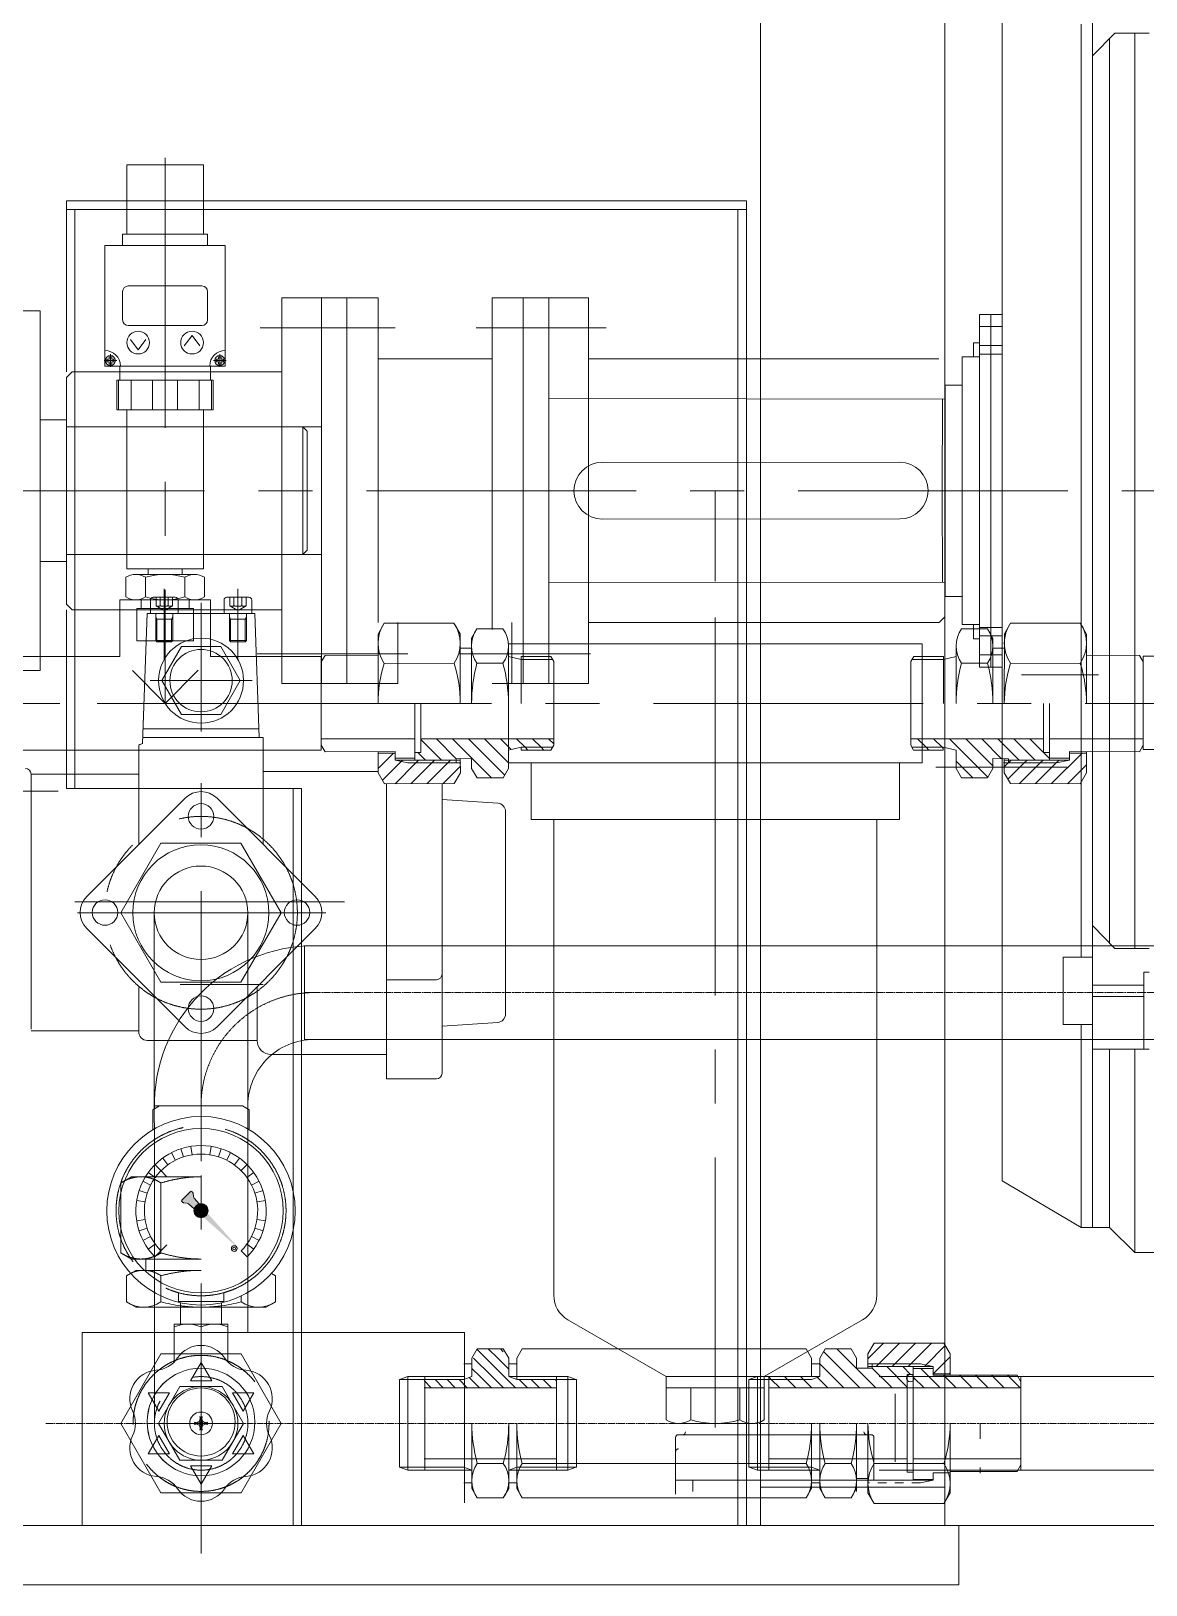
# Model space of a CAD drawing. Header units: millimetres. Extents: x 1925 to 561113, y 7411 to 433459.
# Drawn here: x 477927 to 487922, y 176356 to 190280 of the extents above; entities that cross this region are included whole.
import ezdxf

# ---------------------------------------------------------------- set-up
doc = ezdxf.new("R2010")
doc.units = ezdxf.units.MM
doc.header["$LTSCALE"] = 25.4
for name, pattern in [('ACAD_ISO02W100', [15, 12, -3]), ('CENTER', [50.8, 31.75, -6.35, 6.35, -6.35]), ('CHAIN', [0.7087, 0.4724, -0.0591, 0.1181, -0.0591]), ('EB_DASH', [6, 3, -3]), ('EB_DASHDOTDOT', [45, 30, -3, 3, -3, 3, -3])]:
    doc.linetypes.add(name, pattern=pattern)
for name, color, linetype, lineweight in [('CAXA0', 7, 'Continuous', 5), ('CAXA1', 5, 'CENTER', 5), ('CAXA2', 6, 'EB_DASH', 5), ('CAXA3', 7, 'Continuous', 5), ('虚线', 6, 'ACAD_ISO02W100', 5)]:
    doc.layers.add(name, color=color, linetype=linetype, lineweight=lineweight)

msp = doc.modelspace()

# ---------------------------------------------------------------- hatches: boundary and pattern name
at = {"lineweight": 5}
h = msp.add_hatch(color=7, dxfattribs=at)
h.paths.add_polyline_path([(479809.98, 179349.88), (479766.43, 179388.77), (479765.39, 179389.75), (479764.29, 179390.68), (479473.96, 179649.97), (479485.55, 179655.96), (479495.67, 179664.18), (479503.9, 179674.31), (479509.88, 179685.89)], flags=0)
h.paths.add_polyline_path([(479389.42, 179725.48), (479393.21, 179735.89), (479398.74, 179745.5), (479405.87, 179753.99), (479414.36, 179761.11), (479423.96, 179766.65), (479434.38, 179770.43), (479389.72, 179820.44), (479385.53, 179826.86), (479383.45, 179834.24), (479379.46, 179866.4), (479379.03, 179868.45), (479378.27, 179870.41), (479377.2, 179872.21), (479375.84, 179873.82), (479369.95, 179879.71), (479368.02, 179881.29), (479365.83, 179882.46), (479363.44, 179883.19), (479360.97, 179883.43), (479358.49, 179883.19), (479356.11, 179882.46), (479353.91, 179881.29), (479351.99, 179879.71), (479280.14, 179807.87), (479278.57, 179805.94), (479277.39, 179803.75), (479276.67, 179801.37), (479276.42, 179798.89), (479276.67, 179796.41), (479277.39, 179794.03), (479278.57, 179791.83), (479280.14, 179789.91), (479286.04, 179784.01), (479287.64, 179782.66), (479289.44, 179781.58), (479291.4, 179780.82), (479293.46, 179780.39), (479325.62, 179776.4), (479332.99, 179774.32), (479339.41, 179770.14)], flags=0)
msp.add_hatch(color=7, dxfattribs=at).paths.add_polyline_path([(479509.88, 179685.89), (479503.9, 179674.31), (479495.67, 179664.18), (479485.55, 179655.96), (479473.96, 179649.97), (479464.4, 179647.07), (479454.5, 179645.7), (479444.51, 179645.9), (479434.67, 179647.66), (479425.23, 179650.95), (479416.43, 179655.67), (479408.47, 179661.72), (479401.56, 179668.95), (479395.88, 179677.17), (479391.55, 179686.17), (479388.69, 179695.75), (479387.36, 179705.66), (479387.61, 179715.65), (479389.42, 179725.48), (479393.21, 179735.89), (479398.74, 179745.5), (479405.87, 179753.99), (479414.36, 179761.11), (479423.96, 179766.65), (479434.38, 179770.43), (479444.21, 179772.25), (479454.2, 179772.49), (479464.11, 179771.17), (479473.68, 179768.31), (479482.69, 179763.98), (479490.91, 179758.29), (479498.13, 179751.38), (479504.18, 179743.43), (479508.91, 179734.62), (479512.19, 179725.19), (479513.96, 179715.35), (479514.16, 179705.36), (479512.79, 179695.46)], flags=0)

# ---------------------------------------------------------------- linework, layer by layer
at = {"color": 7, "lineweight": 5}
for p, q in [((487444.47, 192762.26), (487443.53, 189493.25)), ((484467.32, 192129.57), (484467.32, 176889.73)), ((486632.22, 187742.28), (486632.89, 191074.78)), ((487342.74, 190341.61), (487342.74, 189493.25)), ((487644.67, 190262.3), (487443.69, 190056.86)), ((487596.87, 190213.44), (487596.87, 189493.25)), ((487949.83, 190262.3), (487644.67, 190262.3)), ((487821.95, 190262.3), (487821.74, 189493.25)), ((487342.74, 189493.25), (487342.74, 182828.25)), ((487443.53, 189493.25), (487443.53, 182828.25)), ((487596.87, 189493.25), (487596.87, 182828.25)), ((487821.74, 189493.25), (487821.74, 182828.25)), ((478785.8, 189081.63), (479471.6, 189081.63)), ((478785.8, 189081.63), (478785.8, 188459.33)), ((479471.6, 189081.63), (479471.6, 188459.33)), ((478747.7, 188459.33), (479509.7, 188459.33)), ((478747.7, 188459.33), (478747.7, 188357.73)), ((479509.7, 188459.33), (479509.7, 188357.73)), ((478588.95, 188357.73), (479668.45, 188357.73)), ((478588.95, 188357.73), (478588.95, 187278.23)), ((479668.45, 188357.73), (479668.45, 187278.23)), ((478798.5, 187995.78), (479458.9, 187995.78)), ((478747.7, 187944.98), (478747.7, 187690.98)), ((479509.7, 187944.98), (479509.7, 187690.98)), ((481038.49, 187887.95), (480174.89, 187887.95)), ((480174.89, 184706.6), (480174.89, 187887.95)), ((480530.49, 184433.55), (480530.49, 187887.95)), ((480759.09, 184884.38), (480759.09, 187887.95)), ((481038.49, 184979.65), (481038.49, 187887.95)), ((482923.17, 187887.95), (482059.57, 187887.95)), ((482059.57, 184916.15), (482059.57, 187887.95)), ((482338.97, 184979.65), (482338.97, 187887.95)), ((482567.57, 184433.55), (482567.57, 187887.95)), ((482923.17, 184979.65), (482923.17, 187887.95)), ((478007.68, 187772.34), (477575.88, 187772.34)), ((478007.68, 184550.39), (478007.68, 187772.34)), ((486429.02, 187741.53), (486430.71, 186160.75)), ((486429.02, 187741.53), (486632.22, 187741.53)), ((486530.62, 187741.53), (486530.43, 186160.75)), ((486632.22, 187742.28), (486632.03, 186160.75)), ((478798.5, 187640.18), (479458.9, 187640.18)), ((479300.71, 187458.41), (479370, 187552.72)), ((479439.28, 187458.41), (479370, 187552.72)), ((486429.14, 187631.81), (486632.2, 187631.81)), ((478818.11, 187517.16), (478887.4, 187422.85)), ((478956.69, 187517.16), (478887.4, 187422.85)), ((486377.58, 187487.57), (486377.58, 187360.57)), ((486377.58, 187487.57), (486429.29, 187487.54)), ((486429.32, 187462.14), (486632.18, 187462.03)), ((478588.95, 187278.23), (479668.45, 187278.23)), ((478606.59, 187314.93), (478606.59, 187340.33)), ((478625.64, 187340.33), (478606.59, 187340.33)), ((478625.64, 187314.93), (478606.59, 187314.93)), ((478651.04, 187359.38), (478625.64, 187359.38)), ((478625.64, 187340.33), (478625.64, 187359.38)), ((478625.64, 187295.88), (478625.64, 187314.93)), ((478651.04, 187295.88), (478625.64, 187295.88)), ((478651.04, 187340.33), (478651.04, 187359.38)), ((478670.09, 187340.33), (478651.04, 187340.33)), ((478651.04, 187295.88), (478651.04, 187314.93)), ((478670.09, 187314.93), (478651.04, 187314.93)), ((478670.09, 187314.93), (478670.09, 187340.33)), ((478722.3, 187278.23), (478722.3, 187151.23)), ((479535.1, 187278.23), (479535.1, 187151.23)), ((479587.31, 187340.33), (479587.31, 187314.93)), ((479606.36, 187340.33), (479587.31, 187340.33)), ((479606.36, 187314.93), (479587.31, 187314.93)), ((479631.76, 187359.38), (479606.36, 187359.38)), ((479606.36, 187359.38), (479606.36, 187340.33)), ((479606.36, 187314.93), (479606.36, 187295.88)), ((479631.76, 187295.88), (479606.36, 187295.88)), ((479631.76, 187359.38), (479631.76, 187340.33)), ((479650.81, 187340.33), (479631.76, 187340.33)), ((479650.81, 187314.93), (479631.76, 187314.93)), ((479631.76, 187314.93), (479631.76, 187295.88)), ((479650.81, 187340.33), (479650.81, 187314.93)), ((482059.57, 187341.85), (481038.49, 187341.85)), ((486065.4, 187341.85), (482923.17, 187341.85)), ((486275.95, 187106.65), (486275.95, 187360.65)), ((486275.95, 187360.65), (486429.43, 187360.52)), ((486429.4, 187385.94), (486632.17, 187385.9)), ((478294.85, 187227.45), (478244.05, 187176.65)), ((478244.09, 187176.65), (478244.09, 186160.81)), ((478294.85, 187227.45), (480174.89, 187227.45)), ((478696.9, 187151.23), (479560.5, 187151.23)), ((478696.9, 187151.23), (478696.9, 186884.54)), ((478711.26, 186884.54), (478711.26, 187151.23)), ((478822.82, 186884.54), (478822.82, 187151.23)), ((479016.94, 186884.54), (479016.94, 187151.23)), ((479239.8, 186884.54), (479239.8, 187151.23)), ((479433.07, 186884.54), (479433.07, 187151.23)), ((479545.78, 186884.54), (479545.78, 187151.23)), ((479560.5, 187151.23), (479560.5, 186884.54)), ((486123.56, 186981.23), (486123.56, 187108.23)), ((486123.56, 187108.23), (486275.95, 187108.23)), ((486275.95, 187106.65), (486276, 186160.75)), ((478696.9, 186884.54), (479560.5, 186884.54)), ((478785.8, 186884.54), (478785.8, 185462.14)), ((479471.6, 186884.54), (479471.6, 185462.14)), ((482567.57, 186160.75), (482567.57, 186986.25)), ((482567.57, 186986.25), (486123.56, 186981.23)), ((486098.16, 186981.28), (486096.41, 186160.8)), ((486123.56, 186981.23), (486123.56, 185340.27)), ((483048.41, 186414.75), (485715.37, 186416.26)), ((478244.09, 185144.93), (478244.09, 186160.81)), ((482567.57, 186160.75), (482567.57, 185335.25)), ((486098.16, 185340.22), (486096.41, 186160.7)), ((486632.03, 186160.75), (486123.56, 186160.75)), ((486275.95, 185214.85), (486276, 186160.75)), ((486429.02, 184579.97), (486430.71, 186160.75)), ((486530.62, 184579.98), (486530.43, 186160.75)), ((486632.22, 184579.22), (486632.03, 186160.75)), ((483048.41, 185906.75), (485715.47, 185908.27)), ((478785.8, 185462.14), (479471.6, 185462.14)), ((478976.3, 185462.14), (478976.3, 185411.34)), ((479281.1, 185462.14), (479281.1, 185411.34)), ((478776.75, 185208.69), (478776.75, 185385.39)), ((478864.73, 185411.34), (479392.66, 185411.34)), ((478952.72, 185385.39), (478952.72, 185208.69)), ((479304.67, 185385.39), (479304.67, 185208.69)), ((479480.65, 185208.69), (479480.65, 185385.39)), ((480759.05, 184433.59), (480759.05, 185335.24)), ((482338.97, 184433.55), (482338.97, 185335.21)), ((482567.57, 185335.25), (486123.56, 185340.27)), ((486123.56, 185340.27), (486123.56, 185213.27)), ((479535.1, 185182.74), (478722.3, 185182.74)), ((478722.3, 185182.74), (478722.3, 184687.44)), ((478722.3, 185182.74), (478722.3, 184687.44)), ((479535.1, 185182.74), (478722.3, 185182.74)), ((479535.1, 185182.74), (478722.3, 185182.74)), ((478722.3, 185182.74), (478722.3, 184674.74)), ((478864.73, 185182.74), (479392.66, 185182.74)), ((478912.8, 185182.74), (478912.8, 185106.54)), ((479344.6, 185182.74), (479344.6, 185106.54)), ((479535.1, 185182.74), (479535.1, 184687.44)), ((479535.1, 185182.74), (479535.1, 184687.44)), ((479535.1, 185182.74), (479535.1, 184674.74)), ((486123.56, 185213.27), (486275.95, 185213.27)), ((486275.95, 185214.85), (486275.95, 184960.85)), ((478294.85, 185094.18), (478244.05, 185144.98)), ((478294.85, 185094.18), (480174.89, 185094.18)), ((478874.7, 185106.54), (479382.7, 185106.54)), ((478874.7, 185106.54), (478874.7, 184814.44)), ((478968.17, 185061.22), (478927.3, 183896.87)), ((478968.17, 185061.22), (479933.36, 185061.22)), ((479382.7, 185106.54), (479382.7, 184814.44)), ((479933.36, 185061.22), (479972.32, 183951.19)), ((480174.85, 184433.59), (480174.85, 184979.69)), ((481037.76, 184877.11), (481093.27, 184973.46)), ((481093.27, 184973.46), (481718.67, 184974.02)), ((481215.3, 184433.59), (481215.3, 184979.69)), ((481215.35, 184433.55), (481215.35, 184979.65)), ((481774.36, 184877.77), (481718.67, 184974.02)), ((481875.99, 184839.54), (481924.31, 184923.41)), ((481924.31, 184923.41), (482157.72, 184923.62)), ((482236.38, 184433.59), (482236.38, 184979.69)), ((482923.17, 184433.55), (482923.17, 184979.65)), ((486065.4, 184979.65), (482923.17, 184979.65)), ((486118.08, 185030.45), (486067.28, 184979.65)), ((486502.81, 184923.41), (486269.4, 184923.62)), ((486275.95, 184960.85), (486429.43, 184960.98)), ((486377.58, 184833.94), (486377.58, 184960.94)), ((486429.4, 184935.56), (486632.17, 184935.6)), ((486551.13, 184839.54), (486502.81, 184923.41)), ((486652.77, 184877.77), (486708.45, 184974.02)), ((487333.85, 184973.46), (486708.45, 184974.02)), ((487389.36, 184877.11), (487333.85, 184973.46)), ((478874.7, 184814.44), (479382.7, 184814.44)), ((481038.32, 184254.59), (481037.76, 184877.11)), ((481774.36, 184877.77), (481774.91, 184255.25)), ((481875.99, 184839.54), (481876.51, 184255.34)), ((482206.71, 184255.64), (482206.25, 184769.35)), ((486220.41, 184255.64), (486220.87, 184769.35)), ((486377.58, 184833.94), (486429.29, 184833.96)), ((486429.32, 184859.36), (486632.18, 184859.47)), ((486551.13, 184839.54), (486550.61, 184255.34)), ((486652.77, 184877.77), (486652.21, 184255.25)), ((487388.81, 184254.59), (487389.36, 184877.11)), ((477380.77, 184674.74), (478722.3, 184674.74)), ((479274.79, 184763.99), (479098.81, 184459.19)), ((479626.74, 184763.99), (479274.79, 184763.99)), ((479535.1, 184674.74), (480528.42, 184674.74)), ((479802.72, 184459.19), (479626.74, 184763.99)), ((480528.42, 184674.74), (480528.42, 183836.54)), ((480528.46, 184626.53), (480562.7, 184685.96)), ((480562.7, 184685.96), (481037.93, 184686.39)), ((481774.47, 184750.55), (481876.07, 184750.64)), ((482320.66, 184649.44), (482206.34, 184674.74)), ((482320.64, 184674.84), (482587.31, 184675.08)), ((482321.01, 184255.74), (482320.64, 184674.84)), ((482612.78, 184631.07), (482587, 184675.63)), ((482613.45, 183880.94), (482612.78, 184631.07)), ((485813.67, 183880.94), (485814.35, 184631.07)), ((485814.35, 184631.07), (485840.12, 184675.63)), ((486106.48, 184674.84), (485839.81, 184675.08)), ((486106.11, 184255.74), (486106.48, 184674.84)), ((486106.46, 184649.44), (486220.78, 184674.74)), ((486429.14, 184689.7), (486632.2, 184689.7)), ((486652.65, 184750.55), (486551.05, 184750.64)), ((487864.42, 184685.96), (487389.19, 184686.39)), ((487898.66, 184626.53), (487864.42, 184685.96)), ((487897.96, 183841.01), (487898.71, 184679.2)), ((487898.71, 184679.2), (488442.41, 184679.2)), ((478007.68, 184550.39), (477571.29, 184550.39)), ((479128.7, 184255.64), (478835.04, 184549.3)), ((479128.7, 184255.64), (478835.04, 184549.3)), ((479128.7, 184255.64), (479425.1, 184552.04)), ((479128.7, 184255.64), (479425.1, 184552.04)), ((481093.59, 184614.05), (481718.99, 184614.61)), ((481924.58, 184614.8), (482158, 184615.01)), ((486502.54, 184614.8), (486269.12, 184615.01)), ((486429.02, 184579.97), (486632.22, 184579.99)), ((486632.22, 184579.22), (486632.89, 181246.72)), ((487333.53, 184614.05), (486708.13, 184614.61)), ((486807.61, 184509.86), (487497.04, 184509.86)), ((479098.81, 184459.19), (479274.79, 184154.39)), ((479626.74, 184154.39), (479802.72, 184459.19)), ((481038.49, 184433.55), (480174.89, 184433.55)), ((481215.3, 184433.59), (480935.9, 184433.59)), ((482923.17, 184433.55), (482059.57, 184433.55)), ((482644.16, 184433.59), (482364.76, 184433.59)), ((481368.97, 183746.89), (481368.52, 184254.89)), ((481422.25, 183816.79), (481421.86, 184254.94)), ((487004.87, 183816.79), (487005.27, 184254.94)), ((487058.15, 183746.89), (487058.61, 184254.89)), ((479274.79, 184154.39), (479626.74, 184154.39)), ((480009.21, 183951.19), (478931.88, 183951.19)), ((479969.64, 184027.48), (478931.89, 184027.48)), ((480009.21, 182990.46), (480009.21, 183951.19)), ((480529.08, 183936.63), (481368.8, 183937.39)), ((481422.14, 183937.44), (482613.4, 183938.51)), ((487004.98, 183937.44), (485813.72, 183938.51)), ((487898.04, 183936.63), (487058.32, 183937.39)), ((474434.59, 183836.54), (480528.42, 183836.54)), ((478892.32, 182990.46), (478892.32, 183882.39)), ((480529.13, 183881.51), (480563.41, 183822.25)), ((480563.35, 183822.37), (481191.1, 183822.93)), ((481038.87, 183632.08), (481038.7, 183822.79)), ((481038.72, 183810.09), (481191.11, 183810.23)), ((481191.17, 183746.73), (481191.1, 183822.93)), ((481368.91, 183816.74), (481422.25, 183816.79)), ((482321.37, 183862.04), (482207.09, 183836.54)), ((482207.24, 183671.44), (482207.09, 183836.54)), ((482321.39, 183836.64), (482321.37, 183862.04)), ((482321.39, 183836.64), (482588.07, 183836.88)), ((482613.45, 183880.94), (482587.75, 183836.33)), ((485813.67, 183880.94), (485839.37, 183836.33)), ((486105.73, 183836.64), (485839.06, 183836.88)), ((486105.73, 183836.64), (486105.76, 183862.04)), ((486105.76, 183862.04), (486220.03, 183836.54)), ((486219.88, 183671.44), (486220.03, 183836.54)), ((487058.21, 183816.74), (487004.87, 183816.79)), ((487235.95, 183746.73), (487236.02, 183822.93)), ((487388.41, 183810.09), (487236.01, 183810.23)), ((487863.77, 183822.37), (487236.02, 183822.93)), ((487388.25, 183632.08), (487388.42, 183822.79)), ((487897.99, 183881.51), (487863.71, 183822.25)), ((487897.96, 183841.01), (488442.41, 183841.01)), ((481191.16, 183764.51), (481368.96, 183764.67)), ((481191.17, 183746.73), (481775.37, 183747.25)), ((481737.26, 183759.92), (481876.96, 183760.05)), ((481737.29, 183721.82), (481737.26, 183759.92)), ((481775.47, 183632.74), (481775.36, 183759.95)), ((481877.04, 183671.15), (481876.96, 183760.05)), ((481877.04, 183671.15), (481925.51, 183587.37)), ((482207.24, 183671.44), (482158.92, 183587.58)), ((486040.05, 183684.14), (487215.7, 183684.14)), ((486219.88, 183671.44), (486268.2, 183587.58)), ((486550.08, 183671.15), (486501.61, 183587.37)), ((486550.08, 183671.15), (486550.16, 183760.05)), ((486689.86, 183759.92), (486550.16, 183760.05)), ((486651.65, 183632.74), (486651.76, 183759.95)), ((487235.95, 183746.73), (486651.75, 183747.25)), ((486689.83, 183721.82), (486689.86, 183759.92)), ((487235.97, 183764.51), (487058.17, 183764.67)), ((477926.77, 183620.99), (478892.32, 183620.99)), ((477926.77, 181335), (477926.77, 183620.99)), ((481038.86, 183645.23), (480009.21, 183645.23)), ((481038.87, 183632.08), (481094.56, 183535.82)), ((481094.56, 183535.82), (481719.96, 183536.38)), ((481114.61, 180890.55), (481114.61, 183535.84)), ((481611.44, 180941.35), (481611.44, 183536.29)), ((481775.47, 183632.74), (481719.96, 183536.38)), ((481925.51, 183587.37), (482158.92, 183587.58)), ((486501.61, 183587.37), (486268.2, 183587.58)), ((486651.65, 183632.74), (486707.16, 183536.38)), ((487332.56, 183535.82), (486707.16, 183536.38)), ((487388.25, 183632.08), (487332.56, 183535.82)), ((478427.02, 182525.16), (479307.08, 183405.22)), ((479594.45, 183405.22), (480474.51, 182525.16)), ((482110.2, 183361.64), (481611.44, 183395.34)), ((482181.26, 181472.26), (482181.26, 183285.61)), ((478730.68, 182378.94), (479090.09, 183001.45)), ((479090.09, 183001.45), (479808.91, 183001.45)), ((479808.91, 183001.45), (480168.32, 182378.94)), ((487342.74, 181979.89), (487342.74, 182828.25)), ((487444.47, 179559.24), (487443.53, 182828.25)), ((487596.87, 182108.06), (487596.87, 182828.25)), ((487821.95, 182059.2), (487821.74, 182828.25)), ((479090.09, 181756.42), (478730.68, 182378.94)), ((479032.78, 178616.69), (479031.67, 182378.81)), ((480168.32, 182378.94), (479808.91, 181756.42)), ((479870.98, 178616.69), (479869.86, 182378.94)), ((487644.67, 182059.2), (487443.69, 182264.64)), ((479307.08, 181357.73), (478427.02, 182237.79)), ((479594.45, 181357.73), (480474.51, 182237.79)), ((488442.59, 182083.29), (480379.51, 182083.29)), ((480379.51, 181245.09), (480379.51, 182082)), ((487179.66, 181979.89), (487443.77, 181979.89)), ((487179.66, 181979.89), (487179.66, 181379.09)), ((487949.83, 182059.2), (487644.67, 182059.2)), ((487902.03, 181847.88), (487949.82, 181847.88)), ((487902.03, 181847.88), (487902.03, 181156.84)), ((478892.32, 181315.6), (478892.32, 181710.87)), ((479808.91, 181756.42), (479090.09, 181756.42)), ((479954.02, 181717.3), (479954.02, 181235.94)), ((481560.64, 181779.41), (481114.62, 181779.41)), ((487902.03, 181729.6), (487443.85, 181730.04)), ((487902.03, 181628), (487443.87, 181628.44)), ((477926.77, 181322.3), (478892.32, 181322.3)), ((477926.77, 181322.3), (478089.93, 181322.3)), ((478892.32, 181312.14), (478892.32, 181315.6)), ((482110.2, 181396.24), (481611.44, 181362.53)), ((487179.66, 181379.09), (487443.95, 181378.59)), ((487342.74, 179559.24), (487342.74, 181378.78)), ((479954.02, 181235.94), (478968.52, 181235.94)), ((488442.59, 181245.09), (480379.51, 181245.09)), ((486633.51, 179976.72), (486632.89, 181246.72)), ((487949.79, 181156.77), (487444.01, 181157.5)), ((487596.87, 179559.35), (487596.87, 181157.28)), ((487822.71, 179335.01), (487822.2, 181156.96)), ((481114.61, 181108.94), (480081.02, 181108.94)), ((481560.64, 180890.55), (481114.61, 180890.55)), ((479078.49, 180648.19), (479019.2, 180613.96)), ((479019.2, 180613.96), (479019.2, 180435.04)), ((479823.51, 180648.19), (479031.93, 180648.19)), ((479823.51, 180648.19), (479882.8, 180613.96)), ((479882.8, 180613.96), (479882.8, 180434.77)), ((479145.44, 180014.41), (479091.56, 180068.3)), ((486633.51, 179976.72), (487342.87, 179559.17)), ((479351.99, 179879.71), (479280.14, 179807.87)), ((479286.04, 179784.01), (479280.14, 179789.91)), ((479293.46, 179780.39), (479325.62, 179776.4)), ((479339.41, 179770.14), (479389.42, 179725.48)), ((479375.84, 179873.82), (479369.95, 179879.71)), ((479379.46, 179866.4), (479383.45, 179834.24)), ((479389.72, 179820.44), (479434.38, 179770.43)), ((487342.74, 179559.24), (487596.87, 179559.35)), ((487596.87, 179559.35), (487822.71, 179335.01)), ((479145.44, 179403.76), (479091.56, 179349.88)), ((487822.71, 179335.01), (489514.3, 179335.01)), ((478819.67, 179147.78), (478782.98, 179126.6)), ((478782.98, 179126.6), (478782.98, 178893.19)), ((478782.98, 179126.6), (478782.98, 178893.19)), ((480081.98, 179147.98), (480119.02, 179126.6)), ((480119.02, 179126.6), (480119.02, 178893.19)), ((480119.02, 179126.6), (480119.02, 178893.19)), ((479091.59, 178944.72), (479091.59, 178893.19)), ((479809.95, 178944.72), (479809.95, 178893.19)), ((478866.8, 178844.79), (478782.98, 178893.19)), ((478866.8, 178844.79), (478782.98, 178893.19)), ((478866.8, 178844.79), (479266.62, 178844.79)), ((479266.62, 178693.09), (479266.62, 178884.86)), ((479634.92, 178693.09), (479634.92, 178884.86)), ((480034.74, 178844.79), (479634.92, 178844.79)), ((480034.74, 178844.79), (480118.56, 178893.19)), ((480035.2, 178844.79), (480119.02, 178893.19)), ((480035.2, 178844.79), (480119.02, 178893.19)), ((479692.07, 178693.09), (479209.47, 178693.09)), ((479209.47, 178353.43), (479209.47, 178693.09)), ((479450.77, 178667.69), (479450.77, 178502.01)), ((479692.07, 178353.43), (479692.07, 178693.09)), ((478384.23, 178616.69), (481813.27, 178616.69)), ((478384.23, 176889.75), (478384.23, 178616.69)), ((485429.99, 178426.54), (485485.59, 178522.84)), ((486110.98, 178522.84), (485485.59, 178522.84)), ((486166.58, 178426.54), (486110.98, 178522.84)), ((481879.07, 178388.31), (481926.36, 178472.22)), ((481879.07, 178388.31), (481879.07, 178223.21)), ((481879.07, 178223.21), (481879.07, 178388.22)), ((481926.36, 178472.22), (482160.88, 178472.22)), ((481927.47, 178472.22), (482160.88, 178472.22)), ((482209.27, 178388.22), (482160.88, 178472.22)), ((482209.27, 178388.22), (482209.27, 178223.21)), ((482209.27, 178388.22), (482209.27, 178223.21)), ((482282.22, 178388.4), (482330.61, 178472.22)), ((482282.22, 178388.4), (482282.22, 178195.72)), ((482330.61, 178472.22), (484876.13, 178472.22)), ((482330.61, 178472.22), (483785.43, 178472.22)), ((484924.53, 178388.22), (484876.13, 178472.04)), ((484924.53, 178388.22), (484924.53, 178223.21)), ((484998.19, 178388.22), (485046.58, 178472.04)), ((484998.19, 178388.22), (484998.19, 178223.12)), ((485279.99, 178472.04), (485046.58, 178472.04)), ((485328.39, 178388.22), (485279.99, 178472.04)), ((485328.39, 178388.22), (485328.39, 178299.32)), ((485429.99, 178426.54), (485429.99, 178299.32)), ((486166.58, 178426.54), (486166.58, 178235.82)), ((479450.77, 178350.19), (479355.45, 178185.09)), ((479450.77, 178350.19), (479546.09, 178185.09)), ((481457.55, 178223.21), (481457.55, 178121.44)), ((481805.41, 178337.51), (481879.07, 178337.51)), ((481805.41, 178195.72), (481879.07, 178223.21)), ((482209.27, 178337.51), (482282.93, 178337.51)), ((482209.27, 178223.21), (482282.22, 178195.72)), ((482637.82, 178223.21), (482637.82, 177804.11)), ((482740.13, 178223.29), (482814.67, 178195.72)), ((482740.13, 178223.29), (482740.13, 177803.94)), ((484439.41, 178223.29), (484439.41, 177804.11)), ((484541.01, 178223.29), (484541.01, 177804.11)), ((484924.53, 178337.51), (484998.19, 178337.51)), ((484924.53, 178223.21), (484998.19, 178223.21)), ((484924.53, 178195.72), (484998.19, 178223.21)), ((485468.09, 178299.32), (485328.39, 178299.32)), ((486014.18, 178312.02), (485429.99, 178312.02)), ((485468.09, 178337.42), (485468.09, 178299.32)), ((504303.32, 178223.1), (485531.59, 178223.1)), ((485836.39, 178242.17), (485783.05, 178242.17)), ((485783.05, 178242.17), (485783.05, 177804.02)), ((485836.39, 178312.02), (485836.39, 177804.02)), ((486014.18, 178294.24), (485836.39, 178294.24)), ((485836.39, 178294.24), (485836.39, 177804.02)), ((486014.18, 178312.02), (486014.18, 178235.82)), ((486166.58, 178248.52), (486014.18, 178248.52)), ((486767.35, 178235.82), (486014.18, 178235.82)), ((486801.58, 178176.53), (486767.35, 178235.82)), ((486801.58, 178223.1), (486801.58, 177384.9)), ((479546.09, 178185.09), (479355.45, 178185.09)), ((482637.82, 178121.61), (481449.81, 178121.61)), ((481457.55, 178121.44), (481457.55, 177385.01)), ((482816.33, 178195.72), (482816.33, 177803.94)), ((484363.21, 178195.72), (484363.21, 177804.11)), ((486750.78, 178121.61), (484541.01, 178121.61)), ((486801.58, 178121.52), (485836.39, 178121.52)), ((478977.83, 178077.14), (479073.15, 177912.04)), ((478977.83, 178077.14), (479168.47, 178077.14)), ((479073.15, 177912.04), (479168.47, 178077.14)), ((479923.7, 178077.14), (479733.06, 178077.14)), ((479733.06, 178077.14), (479828.38, 177912.04)), ((479923.7, 178077.14), (479828.38, 177912.04)), ((481879.07, 177804.11), (481879.07, 177219.82)), ((481879.07, 177804.02), (481879.07, 177219.82)), ((482209.27, 177804.11), (482209.27, 177219.82)), ((482209.27, 177804.11), (482209.27, 177219.82)), ((482209.27, 177219.82), (482209.27, 177804.02)), ((482282.22, 177804.11), (482282.22, 177219.82)), ((482282.22, 177804.02), (482282.22, 177219.82)), ((484390.86, 177803.82), (483730.95, 177803.82)), ((484924.53, 177804.11), (484924.53, 177219.82)), ((484924.53, 177804.11), (484924.53, 177270.71)), ((484924.53, 177219.82), (484924.53, 177804.02)), ((484998.19, 177804.02), (484998.19, 177219.82)), ((485328.39, 177804.11), (485328.39, 177219.82)), ((485328.39, 177219.82), (485328.39, 177804.02)), ((485429.99, 177181.51), (485429.99, 177804.02)), ((486166.58, 177804.02), (486166.58, 177181.51)), ((478977.83, 177531.04), (479073.15, 177696.14)), ((479168.47, 177531.04), (479073.15, 177696.14)), ((479828.38, 177696.14), (479733.06, 177531.04)), ((479923.7, 177531.04), (479828.38, 177696.14)), ((483705.32, 177296.13), (483705.32, 177677.13)), ((485457.92, 177702.53), (483730.72, 177702.53)), ((483768.82, 177702.53), (483730.72, 177702.53)), ((485483.32, 177296.13), (485483.32, 177677.13)), ((478977.83, 177531.04), (479168.47, 177531.04)), ((479923.7, 177531.04), (479733.06, 177531.04)), ((479450.77, 177257.99), (479355.45, 177423.09)), ((479546.09, 177423.09), (479355.45, 177423.09)), ((479450.77, 177257.99), (479546.09, 177423.09)), ((481457.55, 177486.62), (481813.15, 177486.62)), ((481805.41, 177412.51), (481879.07, 177384.92)), ((481805.41, 177384.94), (481879.07, 177384.94)), ((481879.07, 177219.82), (481879.07, 177384.92)), ((482160.88, 177444.61), (481927.47, 177444.61)), ((482209.27, 177385.01), (482282.22, 177412.51)), ((482282.22, 177219.82), (482282.22, 177384.92)), ((484876.13, 177444.61), (482330.61, 177444.61)), ((484924.53, 177385.01), (484998.19, 177385.01)), ((484998.19, 177219.82), (484998.19, 177384.92)), ((485279.99, 177444.61), (485046.58, 177444.61)), ((486110.98, 177444.61), (485485.59, 177444.61)), ((504303.32, 177384.9), (485531.59, 177384.9)), ((486801.58, 177431.52), (486767.35, 177372.22)), ((481805.41, 177270.71), (481879.78, 177270.71)), ((482208.56, 177270.71), (482282.93, 177270.71)), ((482209.27, 177308.72), (482209.27, 177219.82)), ((485483.32, 177296.13), (483705.32, 177296.13)), ((484924.53, 177308.72), (484924.53, 177219.82)), ((484924.53, 177270.71), (484998.9, 177270.71)), ((485429.99, 177308.72), (485328.39, 177308.72)), ((485328.39, 177308.72), (485328.39, 177219.82)), ((485429.99, 177308.72), (485429.99, 177181.51)), ((486166.58, 177181.51), (486166.58, 177372.22)), ((486767.35, 177372.22), (486166.58, 177372.22)), ((481879.07, 177219.82), (481927.47, 177136)), ((481927.47, 177136), (482160.88, 177136)), ((482209.27, 177219.82), (482160.88, 177136)), ((482282.22, 177219.82), (482330.61, 177136)), ((482330.61, 177136), (484876.13, 177136)), ((484467.32, 177232.49), (486118.32, 177232.49)), ((484924.53, 177219.82), (484876.13, 177136)), ((484998.19, 177219.82), (485046.58, 177136)), ((485279.99, 177136), (485046.58, 177136)), ((485328.39, 177219.82), (485279.99, 177136)), ((485429.99, 177181.51), (485485.59, 177085.2)), ((486166.58, 177181.51), (486110.98, 177085.2)), ((486110.98, 177085.2), (485485.59, 177085.2)), ((504152.24, 176889.75), (467322.37, 176889.75)), ((482247.3, 176889.92), (476786.31, 176889.92)), ((479337.61, 176889.75), (476899.21, 176889.75)), ((485813.52, 176889.73), (483375.12, 176889.73)), ((486245.25, 176356.26), (486245.25, 176889.75)), ((487116.09, 176889.74), (502737.06, 176889.74)), ((487116.15, 176889.75), (502737.11, 176889.75)), ((486245.25, 176356.26), (486245.25, 176762.68)), ((486245.25, 176356.26), (470624.28, 176356.26))]:
    msp.add_line(p, q, dxfattribs=at)
for centre, radius in [((478887.4, 187487.78), 101.6), ((479370, 187487.78), 101.6), ((478638.34, 187327.63), 44.45), ((479619.06, 187327.63), 44.45), ((479450.77, 184459.19), 381), ((479450.77, 184459.19), 279.4), ((479450.77, 183242.53), 114.3), ((479449.57, 182378.94), 609.6), ((479450.77, 182378.94), 419.1), ((478589.71, 182381.48), 114.3), ((480311.82, 182381.48), 114.3), ((479450.77, 181520.42), 114.3), ((479450.77, 179709.09), 844.55), ((479450.77, 179709.09), 736.6), ((479450.77, 179709.09), 63.5), ((479748.47, 179370.81), 25.4), ((479748.47, 179370.81), 12.7), ((479450.86, 177816.16), 482.6), ((479451, 177816.16), 482.6), ((485810.6, 178208.79), 33.65), ((479450.77, 177804.09), 330.2), ((479450.86, 177816.16), 304.8), ((479451, 177816.16), 304.8)]:
    msp.add_circle(centre, radius, dxfattribs=at)
for centre, radius, start, end in [((478798.5, 187944.98), 50.8, 90, 180), ((479458.9, 187944.98), 50.8, 0, 90), ((478798.5, 187690.98), 50.8, 180, 270), ((479458.9, 187690.98), 50.8, 270, 0), ((478588.95, 187278.23), 139.7, 0, 90), ((479668.45, 187278.23), 139.7, 90, 180), ((483048.41, 186160.75), 254, 90, 270), ((485715.42, 186162.27), 254, 270.011647, 90.011647), ((478864.73, 185249.21), 162.13, 57.132768, 122.867232), ((479128.7, 184801.74), 609.6, 73.221345, 106.778655), ((479392.66, 185249.21), 162.13, 57.132768, 122.867232), ((478864.73, 185344.87), 162.13, 237.132768, 302.867232), ((479128.7, 185792.34), 609.6, 253.221345, 286.778655), ((479392.66, 185344.87), 162.13, 237.132768, 302.867232), ((481356.04, 184793.99), 318.21, 145.667187, 214.435682), ((481456.22, 184794.08), 318.21, 325.667187, 34.435682), ((482146.25, 184769.3), 270.2, 145.226252, 214.876618), ((481936.05, 184769.11), 270.2, 325.226252, 34.876618), ((486491.07, 184769.11), 270.2, 145.123382, 214.773748), ((486280.87, 184769.3), 270.2, 325.123382, 34.773748), ((486970.9, 184794.08), 318.21, 145.564318, 214.332813), ((487071.08, 184793.99), 318.21, 325.564318, 34.332813), ((482227.75, 184255.66), 1189.43, 162.463481, 180.051435), ((480585.49, 184254.19), 1189.43, 0.051435, 17.639389), ((483235.34, 184256.56), 1358.83, 164.714261, 180.051435), ((480847.88, 184254.42), 1358.83, 0.051435, 15.388608), ((487579.24, 184254.42), 1358.83, 164.611392, 179.948565), ((485191.78, 184256.56), 1358.83, 359.948565, 15.285739), ((487841.64, 184254.19), 1189.43, 162.360611, 179.948565), ((486199.38, 184255.66), 1189.43, 359.948565, 17.536519), ((479450.77, 182478), 1511.35, 110.156643, 111.684802), ((477875.97, 183620.99), 50.8, 0, 90), ((479450.77, 183261.54), 203.2, 45, 135), ((482105.06, 183285.61), 76.2, 0, 86.133913), ((478570.7, 182381.48), 203.2, 135, 225), ((480330.83, 182381.48), 203.2, 315, 45), ((480467, 180648.19), 1435.1, 90, 181.06829), ((481560.64, 181830.21), 50.8, 270, 0), ((482105.06, 181472.26), 76.2, 273.866087, 0), ((478968.52, 181312.14), 76.2, 180, 270), ((479450.77, 181501.41), 203.2, 225, 315), ((480467, 180648.19), 596.9, 90, 182.617542), ((480081.02, 181235.94), 127, 180, 270), ((481560.64, 180941.35), 50.8, 270, 0), ((479289.12, 179798.89), 12.7, 135, 225), ((479295.02, 179792.99), 12.7, 225, 262.929788), ((479322.49, 179751.19), 25.4, 48.232025, 82.929788), ((479360.97, 179870.73), 12.7, 45, 135), ((479366.86, 179864.84), 12.7, 7.070212, 45), ((479408.66, 179837.36), 25.4, 187.070212, 221.767975), ((478937.28, 179114.99), 270.2, 235.174817, 304.825183), ((478937.28, 179114.99), 270.2, 235.174817, 304.825183), ((479451, 180203.62), 1358.83, 254.662826, 262.201514), ((479450.54, 180203.62), 1358.83, 277.798486, 285.337174), ((479964.25, 179114.99), 270.2, 235.174817, 304.825183), ((479330.12, 178393.84), 299.24, 66.222684, 113.777316), ((479571.42, 178392.25), 300.7, 66.345289, 113.654711), ((479450.77, 178248.59), 254, 34.05552, 145.94448), ((479029.89, 178533.07), 254, 274.05552, 325.94448), ((479871.64, 178533.07), 254, 214.05552, 265.94448), ((479065.82, 178026.34), 254, 94.05552, 205.94448), ((479835.72, 178026.34), 254, 334.05552, 85.94448), ((478609.02, 177804.09), 254, 334.05552, 25.94448), ((480292.52, 177804.09), 254, 154.05552, 205.94448), ((483237.9, 177804.02), 1358.83, 180, 195.337174), ((480850.44, 177804.02), 1358.83, 344.662826, 0), ((483641.05, 177804.02), 1358.83, 180, 195.337174), ((483565.7, 177804.02), 1358.83, 344.662826, 0), ((486357.02, 177804.02), 1358.83, 180, 195.337174), ((483969.55, 177804.02), 1358.83, 344.662826, 0), ((486619.42, 177804.02), 1189.43, 180, 197.587954), ((484977.15, 177804.02), 1189.43, 342.412046, 0), ((479065.82, 177581.84), 254, 154.05552, 265.94448), ((479835.72, 177581.84), 254, 274.05552, 25.94448), ((483730.72, 177677.13), 25.4, 90, 180), ((483768.82, 177727.93), 25.4, 270, 0), ((485419.82, 177727.93), 25.4, 180, 270), ((485457.92, 177677.13), 25.4, 0, 90), ((482149.27, 177290.31), 270.2, 145.174817, 214.825183), ((481939.07, 177290.31), 270.2, 325.174817, 34.825183), ((482552.42, 177290.31), 270.2, 145.174817, 214.825183), ((484654.33, 177290.31), 270.2, 325.174817, 34.825183), ((485268.39, 177290.31), 270.2, 145.174817, 214.825183), ((485058.19, 177290.31), 270.2, 325.174817, 34.825183), ((485748.19, 177264.91), 318.21, 145.615753, 214.384247), ((485848.38, 177264.91), 318.21, 325.615753, 34.384247), ((479029.89, 177075.11), 254, 34.05552, 85.94448), ((479871.64, 177075.11), 254, 94.05552, 145.94448), ((479450.77, 177359.59), 254, 214.05552, 325.94448)]:
    msp.add_arc(centre, radius, start, end, dxfattribs=at)
msp.add_point((481805.41, 177804.11), dxfattribs=at)
msp.add_point((481805.41, 177804.11), dxfattribs=at)
at = {"layer": 'CAXA0', "color": 7, "lineweight": 5}
for p, q in [((479021.2, 185206), (479219.93, 185206)), ((479681.6, 185206), (479880.33, 185206)), ((478996.36, 185061.22), (478996.36, 185181.16)), ((479244.77, 185061.22), (478996.36, 185061.22)), ((479044.37, 184818.65), (479044.37, 185061.22)), ((479196.77, 184818.65), (479196.77, 185061.22)), ((479244.77, 185181.16), (479244.77, 185061.22)), ((479656.76, 185061.22), (479656.76, 185181.16)), ((479905.17, 185061.22), (479656.76, 185061.22)), ((479704.77, 184818.65), (479704.77, 185061.22)), ((479857.16, 184818.65), (479857.16, 185061.22)), ((479905.17, 185181.16), (479905.17, 185061.22)), ((479196.77, 185010.42), (479044.37, 185010.42)), ((479857.16, 185010.42), (479704.77, 185010.42)), ((479044.37, 184818.65), (479196.77, 184818.65)), ((479055.8, 184807.22), (479044.37, 184818.65)), ((479055.8, 184807.22), (479185.34, 184807.22)), ((479185.34, 184807.22), (479196.77, 184818.65)), ((479704.77, 184818.65), (479857.16, 184818.65)), ((479716.2, 184807.22), (479704.77, 184818.65)), ((479716.2, 184807.22), (479845.73, 184807.22)), ((479845.73, 184807.22), (479857.16, 184818.65)), ((479389.3, 177815.27), (479435.53, 177806.86)), ((479394.89, 177814.25), (479394.89, 177793.93)), ((479434.99, 177819.87), (479411.65, 177811.2)), ((479434.99, 177819.87), (479443.66, 177843.21)), ((479441.76, 177813.1), (479434.99, 177819.87)), ((479448, 177819.33), (479435.53, 177806.86)), ((479435.53, 177806.86), (479435.53, 177801.32)), ((479439.59, 177865.56), (479448, 177819.33)), ((479460.93, 177859.97), (479440.61, 177859.97)), ((479453.54, 177819.33), (479448, 177819.33)), ((479461.95, 177865.56), (479453.54, 177819.33)), ((479466.01, 177806.86), (479453.54, 177819.33)), ((479466.55, 177819.87), (479457.88, 177843.21)), ((479466.55, 177819.87), (479459.77, 177813.1)), ((479512.24, 177815.27), (479466.01, 177806.86)), ((479466.01, 177801.32), (479466.01, 177806.86)), ((479466.55, 177819.87), (479489.89, 177811.2)), ((479506.65, 177814.25), (479506.65, 177793.93)), ((479389.3, 177792.91), (479435.53, 177801.32)), ((479434.99, 177788.31), (479411.65, 177796.98)), ((479441.76, 177795.08), (479434.99, 177788.31)), ((479434.99, 177788.31), (479443.66, 177764.97)), ((479448, 177788.85), (479435.53, 177801.32)), ((479439.59, 177742.62), (479448, 177788.85)), ((479440.61, 177748.21), (479460.93, 177748.21)), ((479448, 177788.85), (479453.54, 177788.85)), ((479453.54, 177788.85), (479466.01, 177801.32)), ((479461.95, 177742.62), (479453.54, 177788.85)), ((479466.55, 177788.31), (479457.88, 177764.97)), ((479459.77, 177795.08), (479466.55, 177788.31)), ((479512.24, 177792.91), (479466.01, 177801.32)), ((479466.55, 177788.31), (479489.89, 177796.98))]:
    msp.add_line(p, q, dxfattribs=at)
at = {"layer": 'CAXA0', "color": 7, "linetype": 'Continuous', "lineweight": 5}
for p, q in [((481607.85, 183747.1), (481422.14, 183932.48)), ((481738.82, 183759.92), (481560.86, 183937.56)), ((482055.38, 183587.49), (481704.55, 183937.69)), ((482173.59, 183613.04), (481848.23, 183937.82)), ((482207.19, 183723.06), (481991.91, 183937.95)), ((482231.79, 183842.05), (482135.6, 183938.08)), ((482355.55, 183862.07), (482279.28, 183938.21)), ((482499.23, 183862.2), (482422.97, 183938.34)), ((482613.44, 183891.76), (482566.65, 183938.46)), ((485950.77, 183862.18), (485874.36, 183938.45)), ((486094.71, 183862.05), (486018.3, 183938.32)), ((486506.04, 183595.02), (486162.24, 183938.19)), ((486550.1, 183694.58), (486306.19, 183938.06)), ((486628.41, 183759.98), (486450.13, 183937.93)), ((486785.09, 183747.13), (486594.07, 183937.81)), ((486929.03, 183747.01), (486738.01, 183937.68)), ((487058.16, 183761.66), (486881.96, 183937.55)), ((481038.84, 183671.54), (481177.27, 183810.22)), ((481464.17, 183746.97), (481394.25, 183816.76)), ((482380.97, 183836.7), (482355.55, 183862.07)), ((482524.66, 183836.83), (482499.23, 183862.2)), ((485976.23, 183836.76), (485950.77, 183862.18)), ((486105.75, 183851.04), (486094.71, 183862.05)), ((487076.46, 183536.05), (487350.04, 183810.13)), ((481077.08, 183566.04), (481245.45, 183734.71)), ((481190.56, 183535.91), (481375.82, 183721.5)), ((481245.45, 183734.71), (481257.51, 183746.79)), ((481334.25, 183536.04), (481519.5, 183721.62)), ((481375.82, 183721.5), (481401.19, 183746.92)), ((481477.93, 183536.17), (481663.18, 183721.75)), ((481519.5, 183721.62), (481544.88, 183747.05)), ((481621.61, 183536.3), (481775.42, 183690.38)), ((481663.18, 183721.75), (481688.56, 183747.18)), ((486369.77, 183587.49), (486219.94, 183737.04)), ((486651.7, 183685.78), (486687.68, 183721.82)), ((486684.83, 183575.15), (486831.1, 183721.69)), ((486689.83, 183723.98), (486713.01, 183747.2)), ((486789.61, 183536.31), (486974.53, 183721.56)), ((486831.1, 183721.69), (486856.44, 183747.07)), ((486933.04, 183536.18), (487117.96, 183721.44)), ((486974.53, 183721.56), (486999.86, 183746.94)), ((487117.96, 183721.44), (487143.29, 183746.81)), ((487219.89, 183535.92), (487388.31, 183704.65)), ((485429.99, 178382.66), (485570.17, 178522.84)), ((485528.43, 178337.42), (485713.85, 178522.84)), ((485672.12, 178337.42), (485857.54, 178522.84)), ((485815.8, 178337.42), (486001.22, 178522.84)), ((485948.65, 178326.59), (486123.4, 178501.34)), ((482059.89, 178223.21), (481894.88, 178388.22)), ((482002.64, 178388.22), (481926.36, 178464.5)), ((482167.65, 178223.21), (482002.64, 178388.22)), ((482110.41, 178388.22), (482026.4, 178472.22)), ((482209.27, 178289.35), (482110.41, 178388.22)), ((482160.88, 178445.51), (482134.17, 178472.22)), ((485358.45, 178121.61), (485032.47, 178447.6)), ((485502.14, 178121.61), (485151.71, 178472.04)), ((486014.27, 178248.52), (486166.58, 178400.84)), ((481952.13, 178223.21), (481879.07, 178296.27)), ((482053.73, 178121.61), (481952.13, 178223.21)), ((482161.49, 178121.61), (482059.89, 178223.21)), ((482269.25, 178121.61), (482167.65, 178223.21)), ((484563.76, 178197.89), (484541.01, 178220.63)), ((484707.45, 178197.89), (484682.05, 178223.29)), ((484851.13, 178197.89), (484825.73, 178223.29)), ((485214.77, 178121.61), (484998.19, 178338.2)), ((485645.82, 178121.61), (485468.09, 178299.35)), ((485503.03, 178312.02), (485528.43, 178337.42)), ((485783.05, 178128.07), (485599.1, 178312.02)), ((485646.72, 178312.02), (485672.12, 178337.42)), ((485812.41, 178242.4), (485742.78, 178312.02)), ((485790.4, 178312.02), (485815.8, 178337.42)), ((486076.96, 178121.52), (485904.24, 178294.24)), ((485934.08, 178312.02), (485948.65, 178326.59)), ((486220.65, 178121.52), (486106.35, 178235.82)), ((486157.95, 178248.52), (486166.58, 178257.15)), ((486364.33, 178121.52), (486250.03, 178235.82)), ((486508.02, 178121.52), (486393.72, 178235.82)), ((486651.7, 178121.52), (486537.4, 178235.82)), ((486795.38, 178121.52), (486681.08, 178235.82)), ((481514.91, 178121.61), (481449.81, 178186.71)), ((481622.67, 178121.61), (481548.57, 178195.72)), ((481730.44, 178121.61), (481656.33, 178195.72)), ((481838.2, 178121.61), (481764.1, 178195.72)), ((481945.96, 178121.61), (481853.8, 178213.78)), ((482377.01, 178121.61), (482302.91, 178195.72)), ((482484.78, 178121.61), (482410.67, 178195.72)), ((482592.54, 178121.61), (482518.44, 178195.72)), ((482637.82, 178184.1), (482626.2, 178195.72)), ((484640.03, 178121.61), (484563.76, 178197.89)), ((484783.72, 178121.61), (484707.45, 178197.89)), ((484927.4, 178121.61), (484851.13, 178197.89)), ((485071.09, 178121.61), (484979.08, 178213.62)), ((485933.28, 178121.52), (485836.39, 178218.42))]:
    msp.add_line(p, q, dxfattribs=at)
at = {"layer": 'CAXA0', "color": 7, "lineweight": 5}
msp.add_circle((479450.77, 177804.09), 101.6, dxfattribs=at)
for centre, start, end in [((479021.2, 185181.16), 90, 180), ((479219.93, 185181.16), 0, 90), ((479681.6, 185181.16), 90, 180), ((479880.33, 185181.16), 0, 90)]:
    msp.add_arc(centre, 24.84, start, end, dxfattribs=at)
at = {"layer": 'CAXA1', "linetype": 'CENTER', "lineweight": 5, "ltscale": 3}
for p, q in [((479128.7, 189144.01), (479128.7, 184707.07)), ((479980, 187621.04), (481191.05, 187621.04)), ((481917.92, 187621.2), (483082.44, 187621.2)), ((478695.49, 187327.63), (478581.19, 187327.63)), ((478638.34, 187270.48), (478638.34, 187384.78)), ((479676.21, 187327.63), (479561.91, 187327.63)), ((479619.06, 187384.78), (479619.06, 187270.48)), ((415126.56, 186160.81), (514393.94, 186160.81)), ((484060.94, 177767.06), (484060.94, 186163.51)), ((484060.94, 182447.81), (484060.94, 186063.78)), ((479120.57, 185213.62), (479120.57, 184649.27)), ((479128.7, 185258.94), (479128.7, 184611.24)), ((479128.7, 185258.94), (479128.7, 184255.64)), ((479780.96, 185213.62), (479780.96, 184649.27)), ((479450.77, 180153.09), (479450.77, 185156.49)), ((479450.77, 184001.99), (479450.77, 184916.39)), ((479955.05, 184700.25), (481304.94, 184700.25)), ((479955.09, 184700.21), (481304.99, 184700.21)), ((481767.88, 184700.21), (482942.11, 184700.21)), ((479128.7, 184255.64), (479128.7, 184611.24)), ((479128.7, 184255.64), (479128.7, 184611.24)), ((479907.96, 184459.19), (478993.57, 184459.19)), ((471894.23, 184255.64), (488442.41, 184255.64)), ((480000.16, 184255.59), (478520.03, 184255.59)), ((480000.23, 184255.67), (478520.1, 184255.67)), ((478168.97, 183468.59), (476909.96, 183468.59)), ((480737.7, 182477.91), (476085.22, 182477.91)), ((480568.7, 182378.94), (478342.79, 182378.94)), ((479264.68, 181735.49), (480008.92, 181735.49)), ((479450.77, 176637.8), (479450.77, 181235.94)), ((479450.68, 176940.35), (479450.68, 178857.59)), ((479450.77, 176889.75), (479450.77, 178578.79)), ((479062.3, 177804.09), (479714.84, 177804.09)), ((479124.5, 177804.09), (479777.04, 177804.09)), ((479124.64, 177804.09), (479777.18, 177804.09))]:
    msp.add_line(p, q, dxfattribs=at)
at = {"layer": 'CAXA1', "lineweight": 5}
for p, q in [((479120.57, 184731.02), (479120.57, 185282.2)), ((479780.96, 184731.02), (479780.96, 185282.2)), ((479450.77, 177626.29), (479450.77, 177981.89)), ((479628.57, 177804.09), (479272.97, 177804.09))]:
    msp.add_line(p, q, dxfattribs=at)
at = {"layer": 'CAXA1', "linetype": 'CENTER', "lineweight": 5, "ltscale": 3}
msp.add_circle((479450.77, 182378.94), 863.6, dxfattribs=at)
msp.add_arc((480467, 180648.19), 1016, 90.000029, 180, dxfattribs=at)
at = {"layer": 'CAXA2', "color": 7, "lineweight": 5}
for p, q in [((479047.24, 185129.8), (479047.24, 185206)), ((479083.9, 185129.8), (479083.9, 185206)), ((479157.23, 185129.8), (479157.23, 185206)), ((479193.89, 185129.8), (479193.89, 185206)), ((479707.64, 185129.8), (479707.64, 185206)), ((479744.3, 185129.8), (479744.3, 185206)), ((479817.63, 185129.8), (479817.63, 185206)), ((479854.29, 185129.8), (479854.29, 185206)), ((479047.24, 185129.8), (479120.57, 185087.47)), ((479193.89, 185129.8), (479120.57, 185087.47)), ((479707.64, 185129.8), (479780.96, 185087.47)), ((479854.29, 185129.8), (479780.96, 185087.47))]:
    msp.add_line(p, q, dxfattribs=at)
for centre, radius, start, end in [((479065.57, 185166.46), 40.99, 243.434949, 296.565051), ((479120.57, 185269.08), 144.02, 255.252867, 284.747133), ((479175.56, 185166.46), 40.99, 243.434949, 296.565051), ((479725.97, 185166.46), 40.99, 243.434949, 296.565051), ((479780.96, 185269.08), 144.02, 255.252867, 284.747133), ((479835.96, 185166.46), 40.99, 243.434949, 296.565051)]:
    msp.add_arc(centre, radius, start, end, dxfattribs=at)
at = {"layer": 'CAXA3', "color": 7, "linetype": 'Continuous', "lineweight": 5}
for p, q in [((486118.32, 192129.57), (486118.32, 176889.75)), ((478244.09, 188758.37), (484340.08, 188758.37)), ((478244.09, 187227.45), (478244.09, 188758.37)), ((478244.09, 188682.17), (484340.08, 188682.17)), ((478320.29, 183493.82), (478320.29, 188682.17)), ((484263.88, 176889.75), (484263.88, 188682.17)), ((484340.08, 176889.75), (484340.08, 188758.37)), ((478244.21, 186795.86), (478007.68, 186795.86)), ((478244.09, 185525.45), (478244.09, 186795.86)), ((478244.09, 186732.31), (480530.49, 186732.31)), ((480363.61, 186732.31), (480401.71, 186694.21)), ((480363.61, 186732.31), (480363.61, 186160.81)), ((480401.71, 186694.21), (480401.71, 186160.81)), ((480363.61, 185588.88), (480363.61, 186160.38)), ((480401.71, 185626.98), (480401.71, 186160.38)), ((480363.61, 185588.88), (480401.71, 185626.98)), ((478244.21, 185525.45), (478007.68, 185525.45)), ((478244.09, 185588.88), (480530.49, 185588.88)), ((478244.09, 183493.82), (478244.09, 185094.18)), ((485915.1, 184788.94), (482206.71, 184788.94)), ((482206.88, 183722.22), (482206.88, 184789.02)), ((485915.17, 183722.22), (485915.17, 184789.02)), ((482320.66, 184649.44), (482602, 184649.69)), ((486106.46, 184649.44), (485825.12, 184649.69)), ((482321.37, 183862.04), (482602.71, 183862.3)), ((486105.76, 183862.04), (485824.41, 183862.3)), ((481305.43, 183721.43), (481191.17, 183746.73)), ((481305.43, 183721.43), (481780.86, 183721.86)), ((485915.1, 183722.14), (482206.81, 183722.14)), ((482409.98, 183214.22), (482409.98, 183722.22)), ((485711.9, 183214.14), (485711.9, 183722.14)), ((487121.69, 183721.43), (486646.26, 183721.86)), ((487121.69, 183721.43), (487235.95, 183746.73)), ((478244.09, 183493.82), (480352.29, 183493.82)), ((480276.09, 176889.75), (480276.09, 183493.82)), ((480352.29, 176889.75), (480352.29, 183493.82)), ((485711.9, 183214.14), (482409.91, 183214.14)), ((482613.11, 178951.46), (482613.11, 183214.14)), ((485508.74, 178951.46), (485508.74, 183214.14)), ((479152.17, 180120.07), (479107.39, 180181.71)), ((479220.14, 180161.72), (479185.55, 180229.61)), ((479293.79, 180192.22), (479270.24, 180264.69)), ((479371.3, 180210.83), (479359.38, 180286.09)), ((479530.24, 180210.83), (479542.16, 180286.09)), ((479607.75, 180192.22), (479631.3, 180264.69)), ((479681.4, 180161.72), (479715.99, 180229.61)), ((479749.36, 180120.07), (479794.15, 180181.71)), ((479039.79, 180007.68), (478978.14, 180052.47)), ((479091.56, 180068.3), (479037.68, 180122.18)), ((479809.98, 180068.3), (479863.86, 180122.18)), ((479861.75, 180007.68), (479923.4, 180052.47)), ((478998.14, 179939.71), (478930.24, 179974.31)), ((479903.4, 179939.71), (479971.29, 179974.31)), ((478949.02, 179788.55), (478873.76, 179800.47)), ((478967.63, 179866.07), (478895.16, 179889.61)), ((479933.9, 179866.07), (480006.38, 179889.61)), ((479952.51, 179788.55), (480027.78, 179800.47)), ((478949.02, 179629.62), (478873.76, 179617.7)), ((479952.51, 179629.62), (480027.78, 179617.7)), ((478967.63, 179552.11), (478895.16, 179528.56)), ((478998.14, 179478.46), (478930.24, 179443.87)), ((479903.4, 179478.46), (479971.29, 179443.87)), ((479933.9, 179552.11), (480006.38, 179528.56)), ((479039.79, 179410.49), (478978.14, 179365.7)), ((479091.56, 179349.88), (479037.68, 179295.99)), ((479809.98, 179349.88), (479863.86, 179295.99)), ((479861.75, 179410.49), (479923.4, 179365.7)), ((483620.97, 178222.92), (482740.11, 178731.48)), ((484500.85, 178222.92), (485381.7, 178731.48)), ((481305.27, 178223.21), (481229.07, 178197.81)), ((481305.27, 177385.01), (481305.27, 178223.21)), ((481305.27, 178223.21), (481813.27, 178223.21)), ((482209.27, 178223.21), (482740.33, 178223.21)), ((484500.85, 178222.92), (483620.97, 178222.92)), ((483620.97, 177836.26), (483620.97, 178222.92)), ((484439.41, 178223.29), (484363.21, 178195.72)), ((484439.21, 178223.21), (484998.19, 178223.21)), ((484500.85, 177836.26), (484500.85, 178222.92)), ((485899.95, 178337.42), (485429.99, 178337.42)), ((485899.95, 178337.42), (486014.18, 178312.02)), ((479069.91, 177804.09), (479260.41, 178134.04)), ((479260.41, 178134.04), (479641.41, 178134.04)), ((479641.41, 178134.04), (479831.91, 177804.09)), ((482282.22, 178195.72), (482816.33, 178195.72)), ((484500.85, 178121.32), (483620.97, 178121.32)), ((483840.94, 177836.26), (483840.94, 178121.32)), ((484280.95, 177836.26), (484280.95, 178121.32)), ((484363.21, 178195.72), (484924.53, 178195.72)), ((479260.27, 177474.13), (479069.77, 177804.09)), ((479260.41, 177474.13), (479069.91, 177804.09)), ((479831.77, 177804.09), (479641.27, 177474.13)), ((479831.91, 177804.09), (479641.41, 177474.13)), ((479641.27, 177474.13), (479260.27, 177474.13)), ((479641.41, 177474.13), (479260.41, 177474.13)), ((481305.27, 177385.01), (481229.07, 177410.41)), ((481305.27, 177385.01), (481813.27, 177385.01))]:
    msp.add_line(p, q, dxfattribs=at)
at = {"layer": 'CAXA3', "color": 7, "lineweight": 5}
for p, q in [((479055.8, 185010.42), (479044.37, 185030.22)), ((479055.8, 184807.22), (479055.8, 185010.42)), ((479185.34, 185010.42), (479196.77, 185030.22)), ((479185.34, 184807.22), (479185.34, 185010.42)), ((479716.2, 185010.42), (479704.77, 185030.22)), ((479716.2, 184807.22), (479716.2, 185010.42)), ((479845.73, 185010.42), (479857.16, 185030.22)), ((479845.73, 184807.22), (479845.73, 185010.42))]:
    msp.add_line(p, q, dxfattribs=at)
at = {"layer": 'CAXA3', "color": 7, "linetype": 'EB_DASHDOTDOT', "lineweight": 5}
for p, q in [((483860.26, 177194.53), (483860.26, 177296.13)), ((485328.38, 177194.53), (485328.38, 177296.13))]:
    msp.add_line(p, q, dxfattribs=at)
at = {"layer": 'CAXA3', "color": 7, "linetype": 'EB_DASH', "lineweight": 5}
msp.add_line((485899.95, 177270.62), (485429.99, 177270.62), dxfattribs=at)
at = {"layer": 'CAXA3', "color": 7, "linetype": 'Continuous', "lineweight": 5}
for centre, radius, start, end in [((479450.77, 179709.09), 584.2, 315, 225), ((479450.77, 179709.09), 508, 315, 225), ((482867.11, 178951.46), 254, 180, 240), ((485254.74, 178951.46), 254, 300, 0), ((483730.95, 178006.49), 202.66, 237.132768, 302.867232), ((484060.91, 178565.82), 762, 253.221345, 286.778655), ((484390.86, 178006.49), 202.66, 237.132768, 302.867232)]:
    msp.add_arc(centre, radius, start, end, dxfattribs=at)
at = {"layer": '虚线', "color": 7, "linetype": 'CHAIN', "lineweight": 5, "ltscale": 5}
for p, q in [((488442.59, 181664.19), (480379.51, 181664.19)), ((478060.53, 177804), (504303.32, 177804))]:
    msp.add_line(p, q, dxfattribs=at)
at = {"layer": '虚线', "color": 7, "lineweight": 5, "ltscale": 5}
for p, q in [((478828.48, 180013.19), (478732.18, 179957.59)), ((478732.18, 179957.59), (478732.18, 179332.19)), ((478828.48, 180013.19), (479451, 180013.19)), ((479091.59, 179957.59), (479091.59, 179332.19)), ((478732.18, 179332.19), (478828.48, 179276.59)), ((478828.48, 179276.59), (479451, 179276.59)), ((478955.7, 179276.59), (478955.7, 179174.99)), ((478866.8, 179174.99), (478819.67, 179147.78)), ((478866.8, 179174.99), (479451, 179174.99)), ((479091.59, 179126.6), (479091.59, 178944.72)), ((479247.57, 178896.29), (479247.57, 178974.68)), ((479653.97, 178896.29), (479653.97, 178974.68)), ((479653.97, 178896.29), (479247.57, 178896.29)), ((479451, 178844.79), (479266.62, 178844.79)), ((479451, 178844.79), (479635.38, 178844.79)), ((479032.78, 177804), (479032.78, 178616.69)), ((481813.27, 178616.69), (481813.27, 176889.75)), ((478731.8, 177803.89), (479091.21, 178426.4)), ((479091.21, 178426.4), (479810.03, 178426.4)), ((479810.03, 178426.4), (480169.44, 177803.89)), ((481229.07, 177410.41), (481229.07, 178197.81)), ((481229.07, 178197.81), (481813.27, 178197.81)), ((485673.83, 178067.98), (485673.83, 177458.38)), ((479091.21, 177181.37), (478731.8, 177803.89)), ((480169.44, 177804.03), (479810.03, 177181.51)), ((482637.82, 177804.11), (482637.82, 177385.01)), ((482740.13, 177803.94), (482740.13, 177384.94)), ((482816.33, 177803.94), (482816.33, 177412.51)), ((484363.21, 177804.11), (484363.21, 177412.51)), ((484439.41, 177804.11), (484439.41, 177384.94)), ((484541.01, 177804.11), (484541.01, 177384.94)), ((485783.05, 177804.02), (485783.05, 177365.87)), ((485836.39, 177804.02), (485836.39, 177296.02)), ((486435.83, 177664.16), (486435.83, 177804.02)), ((483705.38, 177168.93), (483705.38, 177549.93)), ((481229.07, 177410.41), (481813.27, 177410.41)), ((482641.05, 177486.52), (481449.81, 177486.52)), ((482209.27, 177385.01), (482740.33, 177385.01)), ((482282.22, 177412.51), (482816.33, 177412.51)), ((482740.13, 177384.94), (482814.67, 177412.51)), ((484363.21, 177412.51), (484924.53, 177412.51)), ((484439.41, 177384.94), (484364.87, 177412.51)), ((484439.22, 177385.01), (484998.19, 177385.01)), ((485783.05, 177486.52), (484541.01, 177486.52)), ((484924.53, 177412.51), (484998.19, 177385.01)), ((486801.58, 177486.52), (485836.39, 177486.52)), ((486435.83, 177372.22), (486435.83, 177407.58)), ((486014.18, 177296.02), (485429.99, 177296.02)), ((485836.39, 177365.87), (485783.05, 177365.87)), ((486014.18, 177300.82), (485836.39, 177300.82)), ((485899.95, 177270.62), (486014.18, 177296.02)), ((486166.58, 177359.52), (486014.18, 177359.52)), ((486014.18, 177296.02), (486014.18, 177359.52)), ((486435.83, 177356.78), (486435.83, 177372.22)), ((479810.03, 177181.37), (479091.21, 177181.37))]:
    msp.add_line(p, q, dxfattribs=at)
for centre, radius in [((479450.77, 179709.09), 762), ((479450.68, 177803.89), 609.6), ((479451.88, 177803.89), 419.1)]:
    msp.add_circle(centre, radius, dxfattribs=at)
for centre, radius, start, end in [((478911.88, 179694.98), 318.21, 55.615753, 124.384247), ((479451, 178823.76), 1189.43, 90, 107.587954), ((478911.88, 179594.8), 318.21, 235.615753, 304.384247), ((479451, 180466.02), 1189.43, 252.412046, 270), ((478937.28, 178904.79), 270.2, 55.174817, 115.831719), ((479451, 177816.16), 1358.83, 90, 105.337174), ((479451, 180203.62), 1358.83, 262.201514, 270), ((479451, 180203.62), 1358.83, 270, 277.798486), ((483730.78, 177549.93), 25.4, 90, 180)]:
    msp.add_arc(centre, radius, start, end, dxfattribs=at)

doc.saveas('drawing.dxf')
